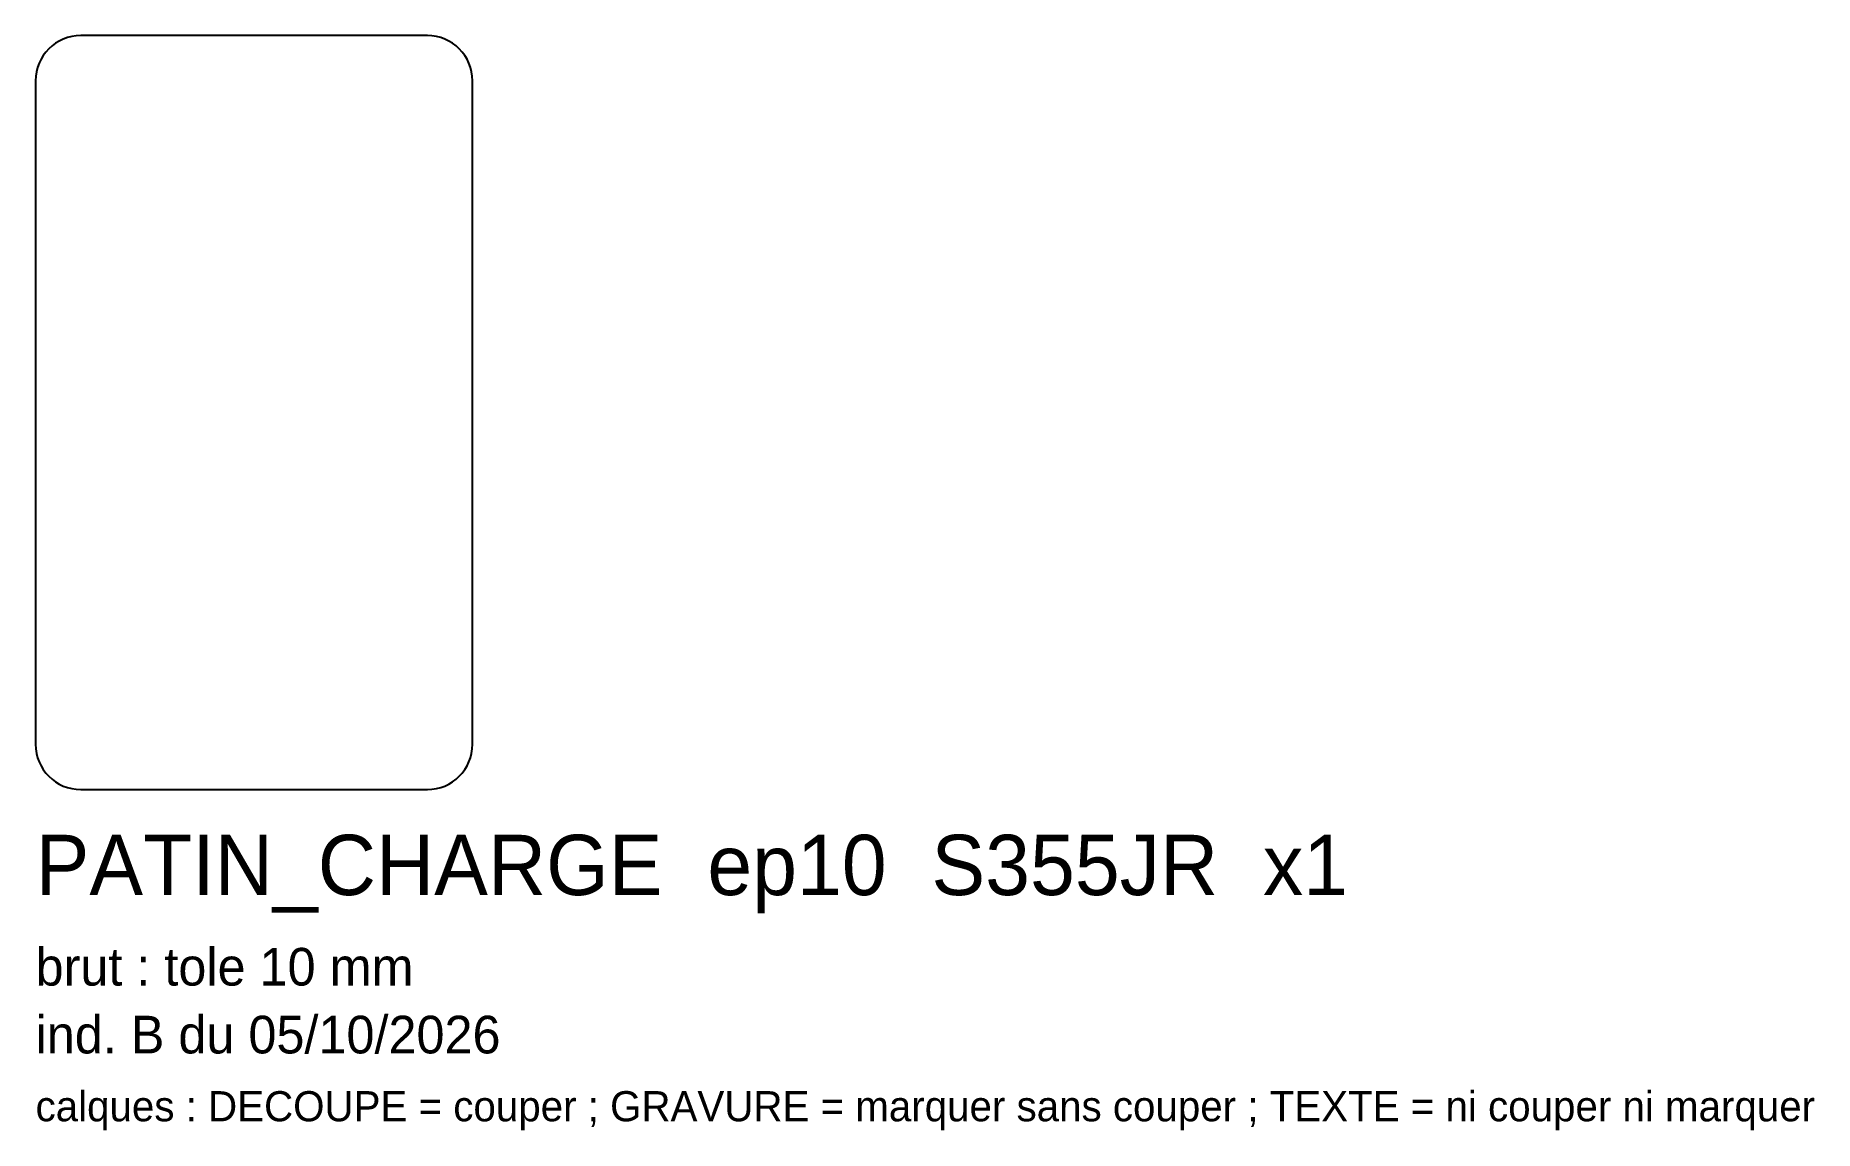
# Model space of a CAD drawing. Header units: millimetres. Extents: x -29 to 207, y -95 to 50.
import ezdxf

# ---------------------------------------------------------------- set-up
doc = ezdxf.new("R2010")
doc.units = ezdxf.units.MM
doc.layers.add('DECOUPE', color=7, linetype='CONTINUOUS')
doc.layers.add('TEXTE', color=3, linetype='CONTINUOUS')

msp = doc.modelspace()

# ---------------------------------------------------------------- linework, layer by layer
at = {"layer": 'DECOUPE'}
for p, q in [((23, 50), (-23, 50)), ((-29, 44), (-29, -44)), ((29, -44), (29, 44)), ((-23, -50), (23, -50))]:
    msp.add_line(p, q, dxfattribs=at)
for centre, start, end in [((-23, 44), 90, 180), ((23, 44), 0, 90), ((-23, -44), 180, 270), ((23, -44), 270, 0)]:
    msp.add_arc(centre, 6, start, end, dxfattribs=at)

# ---------------------------------------------------------------- texts
at = {"layer": 'TEXTE'}
for s, height, p in [('PATIN_CHARGE  ep10  S355JR  x1', 8, (-29, -64)), ('brut : tole 10 mm', 5, (-29, -76)), ('ind. B du 05/10/2026', 5, (-29, -85)), ('calques : DECOUPE = couper ; GRAVURE = marquer sans couper ; TEXTE = ni couper ni marquer', 4, (-29, -94))]:
    msp.add_text(s, height=height, dxfattribs=at).set_placement(p)

doc.saveas('drawing.dxf')
